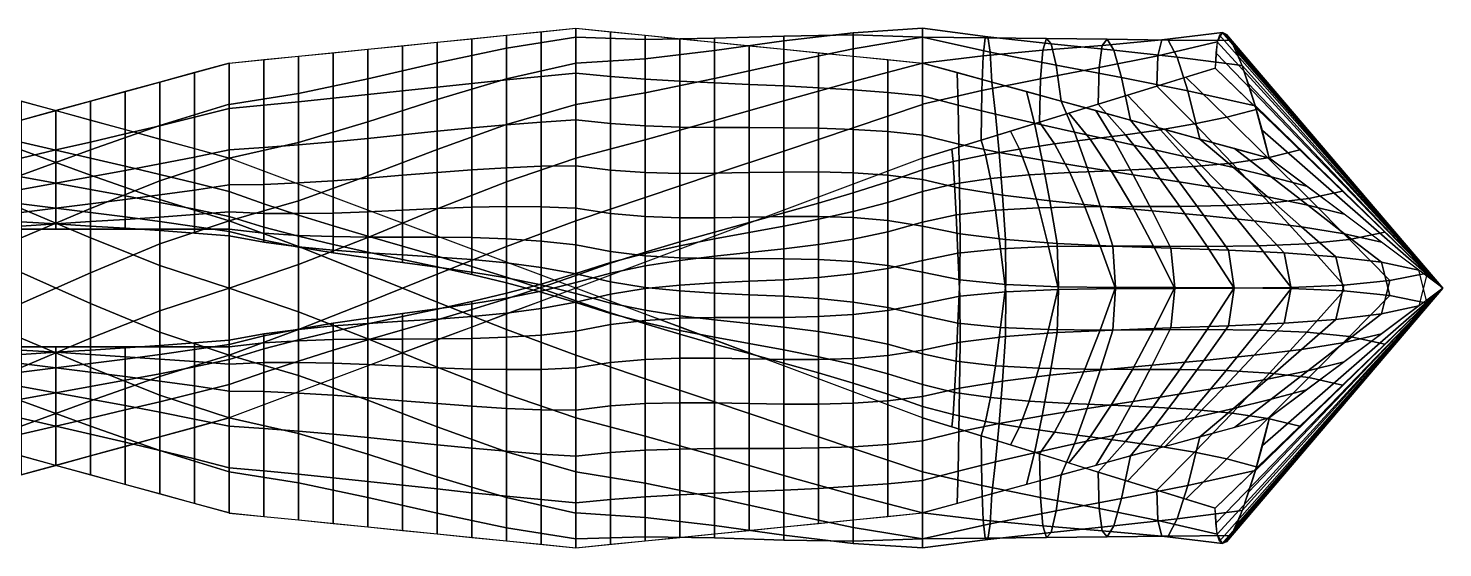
# Model space of a CAD drawing. Extents: x 30 to 421, y 59 to 190.
# Drawn here: x 404.87 to 421.19, y 87.53 to 93.53 of the extents above; entities that cross this region are included whole.
import ezdxf

# ---------------------------------------------------------------- set-up
doc = ezdxf.new("R2010")
doc.units = 0
doc.header["$MEASUREMENT"] = 0
doc.layers.get('0').update_dxf_attribs({"linetype": 'CONTINUOUS'})
for name, color, linetype in [('CRK1', 7, 'CONTINUOUS'), ('MESH1', 7, 'CONTINUOUS'), ('MESH2', 7, 'CONTINUOUS'), ('MESHGL', 7, 'CONTINUOUS'), ('POINTA', 7, 'CONTINUOUS')]:
    doc.layers.add(name, color=color, linetype=linetype)

# ---------------------------------------------------------------- blocks, each defined once
blk = doc.blocks.new('3')
at = {"layer": 'MESH1'}
mesh = blk.add_polymesh((6, 7), dxfattribs=at)
for k, corner in enumerate([(0, 0, 3), (0.776, 0, 2.898), (1.5, 0, 2.598), (2.121, 0, 2.121), (2.598, 0, 1.5), (2.898, 0, 0.776), (3, 0), (0.3, 0.8, 2.92), (1.047, 0.8, 2.771), (1.711, 0.8, 2.418), (2.255, 0.8, 1.89), (2.649, 0.8, 1.227), (2.873, 0.8, 0.479), (2.92, 0.8, -0.3), (0.6, 1.6, 2.839), (1.315, 1.6, 2.601), (1.935, 1.6, 2.179), (2.421, 1.6, 1.602), (2.744, 1.6, 0.914), (2.885, 1.6, 0.162), (2.839, 1.6, -0.6), (0.9, 2.4, 2.759), (1.583, 2.4, 2.418), (2.163, 2.4, 1.919), (2.598, 2.4, 1.295), (2.854, 2.4, 0.586), (2.91, 2.4, -0.162), (2.759, 2.4, -0.9), (1.2, 3.2, 2.678), (1.851, 3.2, 2.248), (2.387, 3.2, 1.68), (2.764, 3.2, 1.008), (2.949, 3.2, 0.273), (2.923, 3.2, -0.479), (2.678, 3.2, -1.2), (1.5, 4, 2.598), (2.121, 4, 2.121), (2.598, 4, 1.5), (2.898, 4, 0.776), (3, 4), (2.898, 4, -0.776), (2.598, 4, -1.5)]):
    mesh.set_mesh_vertex(divmod(k, 7), corner)
blk = doc.blocks.new('TIP')
at = {"layer": 'POINTA'}
for points in [[(-2.88, 0.002, -0.392), (-2.905, 0.008), (-0.221, -2.616, 0.433), (-0.179, -2.616, 0.361)], [(-2.805, -0.013, -0.776), (-2.88, 0.002, -0.392), (-0.179, -2.616, 0.361), (-0.137, -2.616, 0.289)], [(2.864, -0.013, 0.776), (2.939, 0.002, 0.392), (0.238, -2.616, -0.361), (0.196, -2.616, -0.289)], [(2.939, 0.002, 0.392), (2.964, 0.008), (0.279, -2.616, -0.433), (0.238, -2.616, -0.361)], [(-2.682, -0.04, -1.148), (-2.805, -0.013, -0.776), (-0.137, -2.616, 0.289), (-0.096, -2.616, 0.217)], [(-2.512, -0.076, -1.5), (-2.682, -0.04, -1.148), (-0.096, -2.616, 0.217), (-0.054, -2.616, 0.144)], [(-2.299, -0.121, -1.826), (-2.512, -0.076, -1.5), (-0.054, -2.616, 0.144), (-0.012, -2.616, 0.072)], [(-2.046, -0.175, -2.121), (-2.299, -0.121, -1.826), (-0.012, -2.616, 0.072), (0.029, -2.616)], [(2.104, -0.175, 2.121), (2.357, -0.121, 1.826), (0.071, -2.616, -0.072), (0.029, -2.616)], [(2.357, -0.121, 1.826), (2.571, -0.076, 1.5), (0.113, -2.616, -0.144), (0.071, -2.616, -0.072)], [(2.571, -0.076, 1.5), (2.74, -0.04, 1.148), (0.154, -2.616, -0.217), (0.113, -2.616, -0.144)], [(2.74, -0.04, 1.148), (2.864, -0.013, 0.776), (0.196, -2.616, -0.289), (0.154, -2.616, -0.217)], [(-1.757, -0.236, -2.38), (-2.046, -0.175, -2.121), (0.029, -2.616), (0.071, -2.616, -0.072)], [(-1.438, -0.304, -2.598), (-1.757, -0.236, -2.38), (0.071, -2.616, -0.072), (0.113, -2.616, -0.144)], [(-1.094, -0.377, -2.772), (-1.438, -0.304, -2.598), (0.113, -2.616, -0.144), (0.154, -2.616, -0.217)], [(1.152, -0.377, 2.772), (1.497, -0.304, 2.598), (-0.054, -2.616, 0.144), (-0.096, -2.616, 0.217)], [(1.497, -0.304, 2.598), (1.816, -0.236, 2.38), (-0.012, -2.616, 0.072), (-0.054, -2.616, 0.144)], [(1.816, -0.236, 2.38), (2.104, -0.175, 2.121), (0.029, -2.616), (-0.012, -2.616, 0.072)], [(-0.73, -0.455, -2.898), (-1.094, -0.377, -2.772), (0.154, -2.616, -0.217), (0.196, -2.616, -0.289)], [(-0.354, -0.535, -2.974), (-0.73, -0.455, -2.898), (0.196, -2.616, -0.289), (0.238, -2.616, -0.361)], [(0.412, -0.535, 2.974), (0.789, -0.455, 2.898), (-0.137, -2.616, 0.289), (-0.179, -2.616, 0.361)], [(0.789, -0.455, 2.898), (1.152, -0.377, 2.772), (-0.096, -2.616, 0.217), (-0.137, -2.616, 0.289)], [(0.029, -0.616, -3), (-0.354, -0.535, -2.974), (0.238, -2.616, -0.361), (0.279, -2.616, -0.433)], [(0.029, -0.616, 3), (0.412, -0.535, 2.974), (-0.179, -2.616, 0.361), (-0.221, -2.616, 0.433)]]:
    blk.add_3dface(points, dxfattribs=at)
blk = doc.blocks.new('BIT')
at = {"rotation": 90}
blk.add_blockref('TIP', (36.008, -48.55), dxfattribs=at)
at = {"layer": 'MESH1', "extrusion": (3.06287e-17, 0.5, 0.866025), "rotation": 270}
blk.add_blockref('3', (-32.623, 42.02, -24.26), dxfattribs=at)
at = {"layer": 'MESH1', "extrusion": (5.30505e-17, 0.866025, 0.5), "rotation": 270}
blk.add_blockref('3', (-28.623, 24.26, -42.02), dxfattribs=at)
at = {"layer": 'MESH1', "extrusion": (6.12574e-17, 1, -1.83664e-16), "rotation": 270}
blk.add_blockref('3', (-24.623, 0, -48.52), dxfattribs=at)
at = {"layer": 'MESH2', "extrusion": (-6.12574e-17, -1, 3.0607e-16), "rotation": 89.99999999999999}
blk.add_blockref('3', (24.623, 0, 48.52), dxfattribs=at)
at = {"layer": 'MESH2', "extrusion": (-5.30505e-17, -0.866025, -0.5), "rotation": 89.99999999999999}
blk.add_blockref('3', (28.623, 24.26, 42.02), dxfattribs=at)
at = {"layer": 'MESH2', "extrusion": (-3.06287e-17, -0.5, -0.866025), "rotation": 89.99999999999999}
blk.add_blockref('3', (32.623, 42.02, 24.26), dxfattribs=at)
at = {"layer": 'MESH1'}
mesh = blk.add_polymesh((6, 7), dxfattribs=at)
for k, corner in enumerate([(36.623, -48.52, 3), (36.461, -47.761, 2.898), (36.311, -47.053, 2.598), (36.182, -46.445, 2.121), (36.082, -45.979, 1.5), (36.02, -45.686, 0.776), (35.999, -45.586), (35.823, -48.22, 2.92), (35.682, -47.488, 2.771), (35.559, -46.837, 2.418), (35.457, -46.304, 1.89), (35.383, -45.918, 1.227), (35.338, -45.698, 0.479), (35.324, -45.653, -0.3), (35.023, -47.92, 2.839), (34.92, -47.216, 2.601), (34.828, -46.606, 2.179), (34.752, -46.128, 1.602), (34.695, -45.811, 0.914), (34.66, -45.673, 0.162), (34.648, -45.72, -0.6), (34.223, -47.62, 2.759), (34.164, -46.944, 2.418), (34.105, -46.369, 1.919), (34.052, -45.94, 1.295), (34.01, -45.688, 0.586), (33.983, -45.635, -0.162), (33.973, -45.787, -0.9), (33.423, -47.32, 2.678), (33.401, -46.671, 2.248), (33.375, -46.138, 1.68), (33.347, -45.764, 1.008), (33.322, -45.581, 0.273), (33.305, -45.61, -0.479), (33.298, -45.855, -1.2), (32.623, -47.02, 2.598), (32.623, -46.399, 2.121), (32.623, -45.922, 1.5), (32.623, -45.622, 0.776), (32.623, -45.52), (32.623, -45.622, -0.776), (32.623, -45.922, -1.5)]):
    mesh.set_mesh_vertex(divmod(k, 7), corner)
mesh = blk.add_polymesh((6, 7), dxfattribs=at)
for k, corner in enumerate([(36.623, -48.52, -3), (36.461, -49.28, -2.898), (36.311, -49.987, -2.598), (36.182, -50.595, -2.121), (36.082, -51.061, -1.5), (36.02, -51.355, -0.776), (35.999, -51.454), (35.823, -48.82, -2.92), (35.682, -49.552, -2.771), (35.559, -50.203, -2.418), (35.457, -50.736, -1.89), (35.383, -51.122, -1.227), (35.338, -51.342, -0.479), (35.324, -51.387, 0.3), (35.023, -49.12, -2.839), (34.92, -49.824, -2.601), (34.828, -50.434, -2.179), (34.752, -50.913, -1.602), (34.695, -51.23, -0.914), (34.66, -51.367, -0.162), (34.648, -51.32, 0.6), (34.223, -49.42, -2.759), (34.164, -50.097, -2.418), (34.105, -50.671, -1.919), (34.052, -51.1, -1.295), (34.01, -51.352, -0.586), (33.983, -51.405, 0.162), (33.973, -51.253, 0.9), (33.423, -49.72, -2.678), (33.401, -50.369, -2.248), (33.375, -50.902, -1.68), (33.347, -51.276, -1.008), (33.322, -51.459, -0.273), (33.305, -51.43, 0.479), (33.298, -51.185, 1.2), (32.623, -50.02, -2.598), (32.623, -50.641, -2.121), (32.623, -51.118, -1.5), (32.623, -51.418, -0.776), (32.623, -51.52), (32.623, -51.418, 0.776), (32.623, -51.118, 1.5)]):
    mesh.set_mesh_vertex(divmod(k, 7), corner)
at = {"layer": 'MESHGL'}
mesh = blk.add_polymesh((11, 11), dxfattribs=at)
for k, corner in enumerate([(24.623, -48.52, 3), (24.623, -48.667, 2.481), (24.623, -48.688, 1.941), (24.623, -48.582, 1.412), (24.623, -48.356, 0.922), (24.623, -48.022, 0.498), (24.623, -47.598, 0.164), (24.623, -47.108, -0.062), (24.623, -46.579, -0.168), (24.623, -46.04, -0.147), (24.623, -45.52), (24.223, -48.37, 2.96), (24.223, -48.527, 2.442), (24.223, -48.566, 1.899), (24.223, -48.484, 1.361), (24.223, -48.284, 0.859), (24.223, -47.978, 0.42), (24.223, -47.58, 0.07), (24.223, -47.114, -0.173), (24.223, -46.603, -0.294), (24.223, -46.076, -0.286), (24.223, -45.56, -0.15), (23.823, -48.22, 2.92), (23.823, -48.397, 2.412), (23.823, -48.459, 1.873), (23.823, -48.404, 1.334), (23.823, -48.231, 0.825), (23.823, -47.951, 0.374), (23.823, -47.577, 0.006), (23.823, -47.13, -0.256), (23.823, -46.634, -0.399), (23.823, -46.115, -0.415), (23.823, -45.6, -0.3), (23.423, -48.07, 2.879), (23.423, -48.273, 2.388), (23.423, -48.364, 1.86), (23.423, -48.337, 1.324), (23.423, -48.192, 0.811), (23.423, -47.937, 0.35), (23.423, -47.585, -0.034), (23.423, -47.155, -0.319), (23.423, -46.67, -0.489), (23.423, -46.156, -0.534), (23.423, -45.641, -0.45), (23.023, -47.92, 2.839), (23.023, -48.154, 2.369), (23.023, -48.276, 1.854), (23.023, -48.279, 1.326), (23.023, -48.162, 0.812), (23.023, -47.932, 0.341), (23.023, -47.6, -0.06), (23.023, -47.185, -0.369), (23.023, -46.71, -0.568), (23.023, -46.199, -0.647), (23.023, -45.681, -0.6), (22.623, -47.77, 2.799), (22.623, -48.037, 2.351), (22.623, -48.191, 1.853), (22.623, -48.225, 1.333), (22.623, -48.137, 0.819), (22.623, -47.931, 0.34), (22.623, -47.619, -0.078), (22.623, -47.218, -0.411), (22.623, -46.751, -0.642), (22.623, -46.242, -0.757), (22.623, -45.721, -0.75), (22.223, -47.62, 2.759), (22.223, -47.92, 2.333), (22.223, -48.107, 1.852), (22.223, -48.172, 1.34), (22.223, -48.112, 0.826), (22.223, -47.931, 0.339), (22.223, -47.638, -0.096), (22.223, -47.251, -0.454), (22.223, -46.792, -0.716), (22.223, -46.286, -0.867), (22.223, -45.761, -0.9), (21.823, -47.47, 2.719), (21.823, -47.8, 2.314), (21.823, -48.019, 1.846), (21.823, -48.114, 1.342), (21.823, -48.082, 0.827), (21.823, -47.926, 0.33), (21.823, -47.654, -0.121), (21.823, -47.282, -0.503), (21.823, -46.831, -0.795), (21.823, -46.328, -0.98), (21.823, -45.801, -1.05), (21.423, -47.32, 2.678), (21.423, -47.677, 2.29), (21.423, -47.923, 1.833), (21.423, -48.047, 1.332), (21.423, -48.043, 0.813), (21.423, -47.912, 0.306), (21.423, -47.661, -0.162), (21.423, -47.307, -0.566), (21.423, -46.867, -0.884), (21.423, -46.369, -1.099), (21.423, -45.842, -1.2), (21.023, -47.17, 2.638), (21.023, -47.546, 2.26), (21.023, -47.816, 1.807), (21.023, -47.967, 1.304), (21.023, -47.99, 0.779), (21.023, -47.885, 0.259), (21.023, -47.658, -0.225), (21.023, -47.323, -0.649), (21.023, -46.898, -0.989), (21.023, -46.409, -1.227), (21.023, -45.882, -1.35), (20.623, -47.02, 2.598), (20.623, -47.407, 2.221), (20.623, -47.695, 1.765), (20.623, -47.868, 1.254), (20.623, -47.918, 0.716), (20.623, -47.84, 0.182), (20.623, -47.64, -0.319), (20.623, -47.329, -0.76), (20.623, -46.923, -1.116), (20.623, -46.445, -1.367), (20.623, -45.922, -1.5)]):
    mesh.set_mesh_vertex(divmod(k, 11), corner)
mesh = blk.add_polymesh((11, 11), dxfattribs=at)
for k, corner in enumerate([(28.623, -45.922, 1.5), (28.623, -46.299, 1.113), (28.623, -46.755, 0.825), (28.623, -47.266, 0.652), (28.623, -47.804, 0.602), (28.623, -48.338, 0.68), (28.623, -48.839, 0.88), (28.623, -49.28, 1.191), (28.623, -49.636, 1.597), (28.623, -49.887, 2.075), (28.623, -50.02, 2.598), (28.223, -45.882, 1.35), (28.223, -46.26, 0.974), (28.223, -46.713, 0.704), (28.223, -47.216, 0.553), (28.223, -47.741, 0.53), (28.223, -48.261, 0.635), (28.223, -48.746, 0.862), (28.223, -49.17, 1.197), (28.223, -49.51, 1.622), (28.223, -49.747, 2.111), (28.223, -49.87, 2.638), (27.823, -45.842, 1.2), (27.823, -46.23, 0.843), (27.823, -46.687, 0.597), (27.823, -47.188, 0.473), (27.823, -47.707, 0.477), (27.823, -48.214, 0.608), (27.823, -48.682, 0.859), (27.823, -49.086, 1.214), (27.823, -49.404, 1.653), (27.823, -49.619, 2.151), (27.823, -49.72, 2.678), (27.423, -45.801, 1.05), (27.423, -46.206, 0.72), (27.423, -46.674, 0.501), (27.423, -47.178, 0.406), (27.423, -47.693, 0.438), (27.423, -48.19, 0.594), (27.423, -48.641, 0.866), (27.423, -49.023, 1.238), (27.423, -49.315, 1.689), (27.423, -49.5, 2.192), (27.423, -49.57, 2.719), (27.023, -45.761, 0.9), (27.023, -46.187, 0.6), (27.023, -46.668, 0.413), (27.023, -47.18, 0.348), (27.023, -47.694, 0.408), (27.023, -48.181, 0.589), (27.023, -48.616, 0.882), (27.023, -48.974, 1.269), (27.023, -49.236, 1.728), (27.023, -49.387, 2.234), (27.023, -49.42, 2.759), (26.623, -45.721, 0.75), (26.623, -46.169, 0.483), (26.623, -46.667, 0.329), (26.623, -47.187, 0.295), (26.623, -47.701, 0.383), (26.623, -48.18, 0.589), (26.623, -48.598, 0.901), (26.623, -48.931, 1.302), (26.623, -49.162, 1.769), (26.623, -49.277, 2.278), (26.623, -49.27, 2.799), (26.223, -45.681, 0.6), (26.223, -46.152, 0.366), (26.223, -46.666, 0.244), (26.223, -47.195, 0.241), (26.223, -47.709, 0.358), (26.223, -48.179, 0.588), (26.223, -48.58, 0.92), (26.223, -48.889, 1.335), (26.223, -49.088, 1.81), (26.223, -49.167, 2.321), (26.223, -49.12, 2.839), (25.823, -45.641, 0.45), (25.823, -46.132, 0.247), (25.823, -46.66, 0.156), (25.823, -47.196, 0.183), (25.823, -47.709, 0.328), (25.823, -48.17, 0.583), (25.823, -48.554, 0.935), (25.823, -48.839, 1.365), (25.823, -49.009, 1.85), (25.823, -49.054, 2.364), (25.823, -48.97, 2.879), (25.423, -45.6, 0.3), (25.423, -46.108, 0.123), (25.423, -46.647, 0.061), (25.423, -47.186, 0.116), (25.423, -47.695, 0.289), (25.423, -48.146, 0.569), (25.423, -48.514, 0.943), (25.423, -48.776, 1.39), (25.423, -48.919, 1.886), (25.423, -48.935, 2.405), (25.423, -48.82, 2.92), (25.023, -45.56, 0.15), (25.023, -46.078, -0.007), (25.023, -46.621, -0.046), (25.023, -47.159, 0.036), (25.023, -47.661, 0.236), (25.023, -48.1, 0.542), (25.023, -48.45, 0.94), (25.023, -48.693, 1.406), (25.023, -48.814, 1.917), (25.023, -48.807, 2.444), (25.023, -48.67, 2.96), (24.623, -45.52), (24.623, -46.04, -0.147), (24.623, -46.579, -0.168), (24.623, -47.108, -0.062), (24.623, -47.598, 0.164), (24.623, -48.022, 0.498), (24.623, -48.356, 0.922), (24.623, -48.582, 1.412), (24.623, -48.688, 1.941), (24.623, -48.667, 2.481), (24.623, -48.52, 3)]):
    mesh.set_mesh_vertex(divmod(k, 11), corner)
mesh = blk.add_polymesh((11, 11), dxfattribs=at)
for k, corner in enumerate([(32.623, -50.02, -2.598), (32.623, -49.887, -2.075), (32.623, -49.636, -1.597), (32.623, -49.28, -1.191), (32.623, -48.839, -0.88), (32.623, -48.338, -0.68), (32.623, -47.804, -0.602), (32.623, -47.266, -0.652), (32.623, -46.755, -0.825), (32.623, -46.299, -1.113), (32.623, -45.922, -1.5), (33.023, -49.87, -2.638), (33.033, -49.742, -2.11), (33.042, -49.502, -1.62), (33.049, -49.164, -1.195), (33.055, -48.746, -0.858), (33.051, -48.265, -0.633), (33.031, -47.744, -0.535), (33.011, -47.219, -0.562), (32.992, -46.717, -0.713), (32.975, -46.266, -0.98), (32.96, -45.888, -1.35), (33.423, -49.72, -2.678), (33.466, -49.599, -2.147), (33.506, -49.376, -1.648), (33.544, -49.064, -1.206), (33.581, -48.679, -0.844), (33.582, -48.224, -0.598), (33.522, -47.71, -0.494), (33.463, -47.191, -0.505), (33.406, -46.694, -0.631), (33.35, -46.241, -0.867), (33.298, -45.855, -1.2), (33.823, -49.57, -2.719), (33.914, -49.457, -2.184), (34.004, -49.256, -1.678), (34.091, -48.976, -1.222), (34.177, -48.632, -0.837), (34.19, -48.207, -0.574), (34.076, -47.694, -0.472), (33.964, -47.178, -0.472), (33.852, -46.68, -0.573), (33.743, -46.222, -0.769), (33.636, -45.821, -1.05), (34.223, -49.42, -2.759), (34.374, -49.317, -2.222), (34.523, -49.139, -1.711), (34.672, -48.896, -1.243), (34.82, -48.599, -0.833), (34.849, -48.206, -0.556), (34.672, -47.692, -0.464), (34.496, -47.175, -0.455), (34.321, -46.674, -0.529), (34.146, -46.206, -0.68), (33.973, -45.787, -0.9), (34.623, -49.27, -2.799), (34.838, -49.177, -2.261), (35.054, -49.024, -1.745), (35.27, -48.819, -1.265), (35.486, -48.572, -0.832), (35.533, -48.213, -0.542), (35.289, -47.695, -0.463), (35.044, -47.176, -0.447), (34.8, -46.671, -0.493), (34.555, -46.192, -0.597), (34.311, -45.754, -0.75), (35.023, -49.12, -2.839), (35.303, -49.037, -2.299), (35.585, -48.909, -1.779), (35.868, -48.743, -1.287), (36.152, -48.545, -0.831), (36.218, -48.219, -0.527), (35.905, -47.699, -0.461), (35.593, -47.178, -0.439), (35.279, -46.668, -0.458), (34.964, -46.179, -0.514), (34.648, -45.72, -0.6), (35.423, -48.97, -2.879), (35.762, -48.896, -2.337), (36.105, -48.792, -1.811), (36.449, -48.662, -1.307), (36.794, -48.511, -0.828), (36.877, -48.218, -0.509), (36.501, -47.696, -0.453), (36.125, -47.175, -0.422), (35.747, -46.661, -0.414), (35.368, -46.163, -0.425), (34.986, -45.687, -0.45), (35.823, -48.82, -2.92), (36.211, -48.755, -2.374), (36.602, -48.672, -1.842), (36.996, -48.574, -1.324), (37.39, -48.465, -0.82), (37.484, -48.201, -0.485), (37.055, -47.681, -0.432), (36.625, -47.162, -0.389), (36.194, -46.648, -0.355), (35.76, -46.143, -0.327), (35.324, -45.653, -0.3), (36.223, -48.67, -2.96), (36.643, -48.612, -2.411), (37.066, -48.546, -1.869), (37.491, -48.474, -1.335), (37.916, -48.398, -0.806), (38.015, -48.16, -0.451), (37.547, -47.647, -0.39), (37.078, -47.134, -0.332), (36.607, -46.624, -0.274), (36.135, -46.118, -0.214), (35.661, -45.619, -0.15), (36.623, -48.52, -3), (37.054, -48.466, -2.446), (37.486, -48.412, -1.892), (37.917, -48.358, -1.338), (38.349, -48.304, -0.784), (38.444, -48.087, -0.404), (37.955, -47.587, -0.323), (37.466, -47.087, -0.242), (36.977, -46.586, -0.161), (36.488, -46.086, -0.081), (35.999, -45.586)]):
    mesh.set_mesh_vertex(divmod(k, 11), corner)
mesh = blk.add_polymesh((11, 11), dxfattribs=at)
for k, corner in enumerate([(32.623, -50.02, -2.598), (32.623, -49.887, -2.075), (32.623, -49.636, -1.597), (32.623, -49.28, -1.191), (32.623, -48.839, -0.88), (32.623, -48.338, -0.68), (32.623, -47.804, -0.602), (32.623, -47.266, -0.652), (32.623, -46.755, -0.825), (32.623, -46.299, -1.113), (32.623, -45.922, -1.5), (32.223, -50.13, -2.488), (32.223, -49.99, -1.973), (32.223, -49.733, -1.513), (32.223, -49.373, -1.131), (32.223, -48.929, -0.849), (32.223, -48.427, -0.68), (32.223, -47.894, -0.634), (32.223, -47.359, -0.712), (32.223, -46.852, -0.91), (32.223, -46.402, -1.215), (32.223, -46.032, -1.61), (31.823, -50.24, -2.378), (31.823, -50.081, -1.875), (31.823, -49.809, -1.433), (31.823, -49.437, -1.075), (31.823, -48.986, -0.82), (31.823, -48.481, -0.68), (31.823, -47.95, -0.663), (31.823, -47.423, -0.768), (31.823, -46.928, -0.989), (31.823, -46.493, -1.313), (31.823, -46.142, -1.72), (31.423, -50.349, -2.269), (31.423, -50.164, -1.78), (31.423, -49.868, -1.357), (31.423, -49.479, -1.022), (31.423, -49.017, -0.793), (31.423, -48.509, -0.68), (31.423, -47.982, -0.69), (31.423, -47.465, -0.821), (31.423, -46.988, -1.065), (31.423, -46.575, -1.408), (31.423, -46.251, -1.829), (31.023, -50.459, -2.159), (31.023, -50.241, -1.687), (31.023, -49.917, -1.284), (31.023, -49.507, -0.972), (31.023, -49.032, -0.767), (31.023, -48.519, -0.68), (31.023, -47.996, -0.716), (31.023, -47.493, -0.872), (31.023, -47.036, -1.139), (31.023, -46.652, -1.502), (31.023, -46.361, -1.939), (30.623, -50.569, -2.049), (30.623, -50.314, -1.594), (30.623, -49.96, -1.211), (30.623, -49.527, -0.922), (30.623, -49.038, -0.741), (30.623, -48.52, -0.68), (30.623, -48.002, -0.741), (30.623, -47.513, -0.922), (30.623, -47.08, -1.211), (30.623, -46.726, -1.594), (30.623, -46.471, -2.049), (30.223, -50.679, -1.939), (30.223, -50.388, -1.502), (30.223, -50.004, -1.139), (30.223, -49.547, -0.872), (30.223, -49.044, -0.716), (30.223, -48.521, -0.68), (30.223, -48.008, -0.767), (30.223, -47.534, -0.972), (30.223, -47.123, -1.284), (30.223, -46.799, -1.687), (30.223, -46.581, -2.159), (29.823, -50.789, -1.829), (29.823, -50.465, -1.408), (29.823, -50.053, -1.065), (29.823, -49.575, -0.821), (29.823, -49.058, -0.69), (29.823, -48.531, -0.68), (29.823, -48.023, -0.793), (29.823, -47.561, -1.022), (29.823, -47.172, -1.357), (29.823, -46.876, -1.78), (29.823, -46.691, -2.269), (29.423, -50.899, -1.72), (29.423, -50.547, -1.313), (29.423, -50.112, -0.989), (29.423, -49.617, -0.768), (29.423, -49.09, -0.663), (29.423, -48.559, -0.68), (29.423, -48.054, -0.82), (29.423, -47.603, -1.075), (29.423, -47.231, -1.433), (29.423, -46.959, -1.875), (29.423, -46.8, -2.378), (29.023, -51.008, -1.61), (29.023, -50.639, -1.215), (29.023, -50.188, -0.91), (29.023, -49.681, -0.712), (29.023, -49.146, -0.634), (29.023, -48.613, -0.68), (29.023, -48.111, -0.849), (29.023, -47.667, -1.131), (29.023, -47.307, -1.513), (29.023, -47.05, -1.973), (29.023, -46.91, -2.488), (28.623, -51.118, -1.5), (28.623, -50.741, -1.113), (28.623, -50.285, -0.825), (28.623, -49.774, -0.652), (28.623, -49.236, -0.602), (28.623, -48.702, -0.68), (28.623, -48.201, -0.88), (28.623, -47.76, -1.191), (28.623, -47.404, -1.597), (28.623, -47.153, -2.075), (28.623, -47.02, -2.598)]):
    mesh.set_mesh_vertex(divmod(k, 11), corner)
mesh = blk.add_polymesh((11, 11), dxfattribs=at)
for k, corner in enumerate([(32.623, -47.02, 2.598), (32.623, -47.153, 2.075), (32.623, -47.404, 1.597), (32.623, -47.76, 1.191), (32.623, -48.201, 0.88), (32.623, -48.702, 0.68), (32.623, -49.236, 0.602), (32.623, -49.774, 0.652), (32.623, -50.285, 0.825), (32.623, -50.741, 1.113), (32.623, -51.118, 1.5), (32.223, -46.91, 2.488), (32.223, -47.05, 1.973), (32.223, -47.307, 1.513), (32.223, -47.667, 1.131), (32.223, -48.111, 0.849), (32.223, -48.613, 0.68), (32.223, -49.146, 0.634), (32.223, -49.681, 0.712), (32.223, -50.188, 0.91), (32.223, -50.639, 1.215), (32.223, -51.008, 1.61), (31.823, -46.8, 2.378), (31.823, -46.959, 1.875), (31.823, -47.231, 1.433), (31.823, -47.603, 1.075), (31.823, -48.054, 0.82), (31.823, -48.559, 0.68), (31.823, -49.09, 0.663), (31.823, -49.617, 0.768), (31.823, -50.112, 0.989), (31.823, -50.547, 1.313), (31.823, -50.899, 1.72), (31.423, -46.691, 2.269), (31.423, -46.876, 1.78), (31.423, -47.172, 1.357), (31.423, -47.561, 1.022), (31.423, -48.023, 0.793), (31.423, -48.531, 0.68), (31.423, -49.058, 0.69), (31.423, -49.575, 0.821), (31.423, -50.053, 1.065), (31.423, -50.465, 1.408), (31.423, -50.789, 1.829), (31.023, -46.581, 2.159), (31.023, -46.799, 1.687), (31.023, -47.123, 1.284), (31.023, -47.534, 0.972), (31.023, -48.008, 0.767), (31.023, -48.521, 0.68), (31.023, -49.044, 0.716), (31.023, -49.547, 0.872), (31.023, -50.004, 1.139), (31.023, -50.388, 1.502), (31.023, -50.679, 1.939), (30.623, -46.471, 2.049), (30.623, -46.726, 1.594), (30.623, -47.08, 1.211), (30.623, -47.513, 0.922), (30.623, -48.002, 0.741), (30.623, -48.52, 0.68), (30.623, -49.038, 0.741), (30.623, -49.527, 0.922), (30.623, -49.96, 1.211), (30.623, -50.314, 1.594), (30.623, -50.569, 2.049), (30.223, -46.361, 1.939), (30.223, -46.652, 1.502), (30.223, -47.036, 1.139), (30.223, -47.493, 0.872), (30.223, -47.996, 0.716), (30.223, -48.519, 0.68), (30.223, -49.032, 0.767), (30.223, -49.507, 0.972), (30.223, -49.917, 1.284), (30.223, -50.241, 1.687), (30.223, -50.459, 2.159), (29.823, -46.251, 1.829), (29.823, -46.575, 1.408), (29.823, -46.988, 1.065), (29.823, -47.465, 0.821), (29.823, -47.982, 0.69), (29.823, -48.509, 0.68), (29.823, -49.017, 0.793), (29.823, -49.479, 1.022), (29.823, -49.868, 1.357), (29.823, -50.164, 1.78), (29.823, -50.349, 2.269), (29.423, -46.142, 1.72), (29.423, -46.493, 1.313), (29.423, -46.928, 0.989), (29.423, -47.423, 0.768), (29.423, -47.95, 0.663), (29.423, -48.481, 0.68), (29.423, -48.986, 0.82), (29.423, -49.437, 1.075), (29.423, -49.809, 1.433), (29.423, -50.081, 1.875), (29.423, -50.24, 2.378), (29.023, -46.032, 1.61), (29.023, -46.402, 1.215), (29.023, -46.852, 0.91), (29.023, -47.359, 0.712), (29.023, -47.894, 0.634), (29.023, -48.427, 0.68), (29.023, -48.929, 0.849), (29.023, -49.373, 1.131), (29.023, -49.733, 1.513), (29.023, -49.99, 1.973), (29.023, -50.13, 2.488), (28.623, -45.922, 1.5), (28.623, -46.299, 1.113), (28.623, -46.755, 0.825), (28.623, -47.266, 0.652), (28.623, -47.804, 0.602), (28.623, -48.338, 0.68), (28.623, -48.839, 0.88), (28.623, -49.28, 1.191), (28.623, -49.636, 1.597), (28.623, -49.887, 2.075), (28.623, -50.02, 2.598)]):
    mesh.set_mesh_vertex(divmod(k, 11), corner)
mesh = blk.add_polymesh((11, 11), dxfattribs=at)
for k, corner in enumerate([(28.623, -51.118, -1.5), (28.623, -50.741, -1.113), (28.623, -50.285, -0.825), (28.623, -49.774, -0.652), (28.623, -49.236, -0.602), (28.623, -48.702, -0.68), (28.623, -48.201, -0.88), (28.623, -47.76, -1.191), (28.623, -47.404, -1.597), (28.623, -47.153, -2.075), (28.623, -47.02, -2.598), (28.223, -51.158, -1.35), (28.223, -50.78, -0.974), (28.223, -50.327, -0.704), (28.223, -49.824, -0.553), (28.223, -49.299, -0.53), (28.223, -48.78, -0.635), (28.223, -48.295, -0.862), (28.223, -47.871, -1.197), (28.223, -47.531, -1.622), (28.223, -47.293, -2.111), (28.223, -47.17, -2.638), (27.823, -51.199, -1.2), (27.823, -50.81, -0.843), (27.823, -50.353, -0.597), (27.823, -49.852, -0.473), (27.823, -49.333, -0.477), (27.823, -48.826, -0.608), (27.823, -48.358, -0.859), (27.823, -47.954, -1.214), (27.823, -47.636, -1.653), (27.823, -47.421, -2.151), (27.823, -47.32, -2.678), (27.423, -51.239, -1.05), (27.423, -50.834, -0.72), (27.423, -50.366, -0.501), (27.423, -49.862, -0.406), (27.423, -49.347, -0.438), (27.423, -48.85, -0.594), (27.423, -48.399, -0.866), (27.423, -48.017, -1.238), (27.423, -47.725, -1.689), (27.423, -47.54, -2.192), (27.423, -47.47, -2.719), (27.023, -51.279, -0.9), (27.023, -50.853, -0.6), (27.023, -50.372, -0.413), (27.023, -49.86, -0.348), (27.023, -49.347, -0.408), (27.023, -48.859, -0.589), (27.023, -48.424, -0.882), (27.023, -48.066, -1.269), (27.023, -47.804, -1.728), (27.023, -47.653, -2.234), (27.023, -47.62, -2.759), (26.623, -51.319, -0.75), (26.623, -50.871, -0.483), (26.623, -50.373, -0.329), (26.623, -49.853, -0.295), (26.623, -49.339, -0.383), (26.623, -48.86, -0.589), (26.623, -48.442, -0.901), (26.623, -48.109, -1.302), (26.623, -47.878, -1.769), (26.623, -47.763, -2.278), (26.623, -47.77, -2.799), (26.223, -51.359, -0.6), (26.223, -50.889, -0.366), (26.223, -50.374, -0.244), (26.223, -49.846, -0.241), (26.223, -49.332, -0.358), (26.223, -48.861, -0.588), (26.223, -48.46, -0.92), (26.223, -48.152, -1.335), (26.223, -47.952, -1.81), (26.223, -47.873, -2.321), (26.223, -47.92, -2.839), (25.823, -51.399, -0.45), (25.823, -50.908, -0.247), (25.823, -50.38, -0.156), (25.823, -49.844, -0.183), (25.823, -49.331, -0.328), (25.823, -48.87, -0.583), (25.823, -48.486, -0.935), (25.823, -48.201, -1.365), (25.823, -48.031, -1.85), (25.823, -47.986, -2.364), (25.823, -48.07, -2.879), (25.423, -51.44, -0.3), (25.423, -50.932, -0.123), (25.423, -50.393, -0.061), (25.423, -49.854, -0.116), (25.423, -49.345, -0.289), (25.423, -48.894, -0.569), (25.423, -48.527, -0.943), (25.423, -48.264, -1.39), (25.423, -48.121, -1.886), (25.423, -48.106, -2.405), (25.423, -48.22, -2.92), (25.023, -51.48, -0.15), (25.023, -50.962, 0.007), (25.023, -50.419, 0.046), (25.023, -49.881, -0.036), (25.023, -49.379, -0.236), (25.023, -48.94, -0.542), (25.023, -48.59, -0.94), (25.023, -48.347, -1.406), (25.023, -48.226, -1.917), (25.023, -48.234, -2.444), (25.023, -48.37, -2.96), (24.623, -51.52), (24.623, -51.001, 0.147), (24.623, -50.461, 0.168), (24.623, -49.932, 0.062), (24.623, -49.442, -0.164), (24.623, -49.018, -0.498), (24.623, -48.684, -0.922), (24.623, -48.458, -1.412), (24.623, -48.352, -1.941), (24.623, -48.374, -2.481), (24.623, -48.52, -3)]):
    mesh.set_mesh_vertex(divmod(k, 11), corner)
mesh = blk.add_polymesh((11, 11), dxfattribs=at)
for k, corner in enumerate([(32.623, -47.02, 2.598), (32.623, -47.153, 2.075), (32.623, -47.404, 1.597), (32.623, -47.76, 1.191), (32.623, -48.201, 0.88), (32.623, -48.702, 0.68), (32.623, -49.236, 0.602), (32.623, -49.774, 0.652), (32.623, -50.285, 0.825), (32.623, -50.741, 1.113), (32.623, -51.118, 1.5), (33.023, -47.17, 2.638), (33.033, -47.298, 2.11), (33.042, -47.538, 1.62), (33.049, -47.876, 1.195), (33.055, -48.294, 0.858), (33.051, -48.775, 0.633), (33.031, -49.296, 0.535), (33.011, -49.821, 0.562), (32.992, -50.323, 0.713), (32.975, -50.774, 0.98), (32.96, -51.152, 1.35), (33.423, -47.32, 2.678), (33.466, -47.442, 2.147), (33.506, -47.664, 1.648), (33.544, -47.976, 1.206), (33.581, -48.361, 0.844), (33.582, -48.816, 0.598), (33.522, -49.331, 0.494), (33.463, -49.849, 0.505), (33.406, -50.346, 0.631), (33.35, -50.799, 0.867), (33.298, -51.185, 1.2), (33.823, -47.47, 2.719), (33.914, -47.583, 2.184), (34.004, -47.784, 1.678), (34.091, -48.064, 1.222), (34.177, -48.408, 0.837), (34.19, -48.834, 0.574), (34.076, -49.346, 0.472), (33.964, -49.862, 0.472), (33.852, -50.36, 0.573), (33.743, -50.818, 0.769), (33.636, -51.219, 1.05), (34.223, -47.62, 2.759), (34.374, -47.724, 2.222), (34.523, -47.901, 1.711), (34.672, -48.145, 1.243), (34.82, -48.442, 0.833), (34.849, -48.835, 0.556), (34.672, -49.349, 0.464), (34.496, -49.865, 0.455), (34.321, -50.366, 0.529), (34.146, -50.834, 0.68), (33.973, -51.253, 0.9), (34.623, -47.77, 2.799), (34.838, -47.863, 2.261), (35.054, -48.016, 1.745), (35.27, -48.221, 1.265), (35.486, -48.468, 0.832), (35.533, -48.828, 0.542), (35.289, -49.345, 0.463), (35.044, -49.864, 0.447), (34.8, -50.369, 0.493), (34.555, -50.848, 0.597), (34.311, -51.286, 0.75), (35.023, -47.92, 2.839), (35.303, -48.003, 2.299), (35.585, -48.131, 1.779), (35.868, -48.297, 1.287), (36.152, -48.495, 0.831), (36.218, -48.821, 0.527), (35.905, -49.341, 0.461), (35.593, -49.862, 0.439), (35.279, -50.372, 0.458), (34.964, -50.862, 0.514), (34.648, -51.32, 0.6), (35.423, -48.07, 2.879), (35.762, -48.144, 2.337), (36.105, -48.248, 1.811), (36.449, -48.378, 1.307), (36.794, -48.529, 0.828), (36.877, -48.822, 0.509), (36.501, -49.344, 0.453), (36.125, -49.865, 0.422), (35.747, -50.379, 0.414), (35.368, -50.877, 0.425), (34.986, -51.354, 0.45), (35.823, -48.22, 2.92), (36.211, -48.285, 2.374), (36.602, -48.368, 1.842), (36.996, -48.466, 1.324), (37.39, -48.576, 0.82), (37.484, -48.839, 0.485), (37.055, -49.359, 0.432), (36.625, -49.878, 0.389), (36.194, -50.392, 0.355), (35.76, -50.897, 0.327), (35.324, -51.387, 0.3), (36.223, -48.37, 2.96), (36.643, -48.429, 2.411), (37.066, -48.494, 1.869), (37.491, -48.566, 1.335), (37.916, -48.642, 0.806), (38.015, -48.88, 0.451), (37.547, -49.393, 0.39), (37.078, -49.906, 0.332), (36.607, -50.416, 0.274), (36.135, -50.922, 0.214), (35.661, -51.421, 0.15), (36.623, -48.52, 3), (37.054, -48.574, 2.446), (37.486, -48.628, 1.892), (37.917, -48.682, 1.338), (38.349, -48.736, 0.784), (38.444, -48.953, 0.404), (37.955, -49.453, 0.323), (37.466, -49.954, 0.242), (36.977, -50.454, 0.161), (36.488, -50.954, 0.081), (35.999, -51.454)]):
    mesh.set_mesh_vertex(divmod(k, 11), corner)
mesh = blk.add_polymesh((11, 11), dxfattribs=at)
for k, corner in enumerate([(24.623, -48.52, -3), (24.623, -48.374, -2.481), (24.623, -48.352, -1.941), (24.623, -48.458, -1.412), (24.623, -48.684, -0.922), (24.623, -49.018, -0.498), (24.623, -49.442, -0.164), (24.623, -49.932, 0.062), (24.623, -50.461, 0.168), (24.623, -51.001, 0.147), (24.623, -51.52), (24.223, -48.67, -2.96), (24.223, -48.513, -2.442), (24.223, -48.474, -1.899), (24.223, -48.556, -1.361), (24.223, -48.756, -0.859), (24.223, -49.062, -0.42), (24.223, -49.46, -0.07), (24.223, -49.926, 0.173), (24.223, -50.437, 0.294), (24.223, -50.964, 0.286), (24.223, -51.48, 0.15), (23.823, -48.82, -2.92), (23.823, -48.643, -2.412), (23.823, -48.581, -1.873), (23.823, -48.636, -1.334), (23.823, -48.809, -0.825), (23.823, -49.089, -0.374), (23.823, -49.463, -0.006), (23.823, -49.91, 0.256), (23.823, -50.406, 0.399), (23.823, -50.925, 0.415), (23.823, -51.44, 0.3), (23.423, -48.97, -2.879), (23.423, -48.767, -2.388), (23.423, -48.676, -1.86), (23.423, -48.703, -1.324), (23.423, -48.848, -0.811), (23.423, -49.103, -0.35), (23.423, -49.455, 0.034), (23.423, -49.885, 0.319), (23.423, -50.37, 0.489), (23.423, -50.884, 0.534), (23.423, -51.399, 0.45), (23.023, -49.12, -2.839), (23.023, -48.886, -2.369), (23.023, -48.764, -1.854), (23.023, -48.761, -1.326), (23.023, -48.878, -0.812), (23.023, -49.108, -0.341), (23.023, -49.44, 0.06), (23.023, -49.855, 0.369), (23.023, -50.33, 0.568), (23.023, -50.841, 0.647), (23.023, -51.359, 0.6), (22.623, -49.27, -2.799), (22.623, -49.003, -2.351), (22.623, -48.849, -1.853), (22.623, -48.815, -1.333), (22.623, -48.903, -0.819), (22.623, -49.109, -0.34), (22.623, -49.421, 0.078), (22.623, -49.822, 0.411), (22.623, -50.289, 0.642), (22.623, -50.798, 0.757), (22.623, -51.319, 0.75), (22.223, -49.42, -2.759), (22.223, -49.121, -2.333), (22.223, -48.933, -1.852), (22.223, -48.868, -1.34), (22.223, -48.928, -0.826), (22.223, -49.109, -0.339), (22.223, -49.402, 0.096), (22.223, -49.789, 0.454), (22.223, -50.248, 0.716), (22.223, -50.754, 0.867), (22.223, -51.279, 0.9), (21.823, -49.57, -2.719), (21.823, -49.24, -2.314), (21.823, -49.022, -1.846), (21.823, -48.926, -1.342), (21.823, -48.958, -0.827), (21.823, -49.114, -0.33), (21.823, -49.387, 0.121), (21.823, -49.758, 0.503), (21.823, -50.209, 0.795), (21.823, -50.712, 0.98), (21.823, -51.239, 1.05), (21.423, -49.72, -2.678), (21.423, -49.364, -2.29), (21.423, -49.117, -1.833), (21.423, -48.993, -1.332), (21.423, -48.997, -0.813), (21.423, -49.128, -0.306), (21.423, -49.379, 0.162), (21.423, -49.734, 0.566), (21.423, -50.173, 0.884), (21.423, -50.671, 1.099), (21.423, -51.199, 1.2), (21.023, -49.87, -2.638), (21.023, -49.494, -2.26), (21.023, -49.224, -1.807), (21.023, -49.073, -1.304), (21.023, -49.05, -0.779), (21.023, -49.155, -0.259), (21.023, -49.382, 0.225), (21.023, -49.717, 0.649), (21.023, -50.142, 0.989), (21.023, -50.631, 1.227), (21.023, -51.158, 1.35), (20.623, -50.02, -2.598), (20.623, -49.633, -2.221), (20.623, -49.345, -1.765), (20.623, -49.172, -1.254), (20.623, -49.123, -0.716), (20.623, -49.2, -0.182), (20.623, -49.4, 0.319), (20.623, -49.711, 0.76), (20.623, -50.117, 1.116), (20.623, -50.595, 1.367), (20.623, -51.118, 1.5)]):
    mesh.set_mesh_vertex(divmod(k, 11), corner)

msp = doc.modelspace()

# ---------------------------------------------------------------- block references
at = {"layer": 'CRK1', "color": 1, "extrusion": (2.3383e-10, 0.5, 0.866025), "rotation": 179.9999999732051}
msp.add_blockref('BIT', (-382.568, -127.011, 45.101), dxfattribs=at)

doc.saveas('drawing.dxf')
